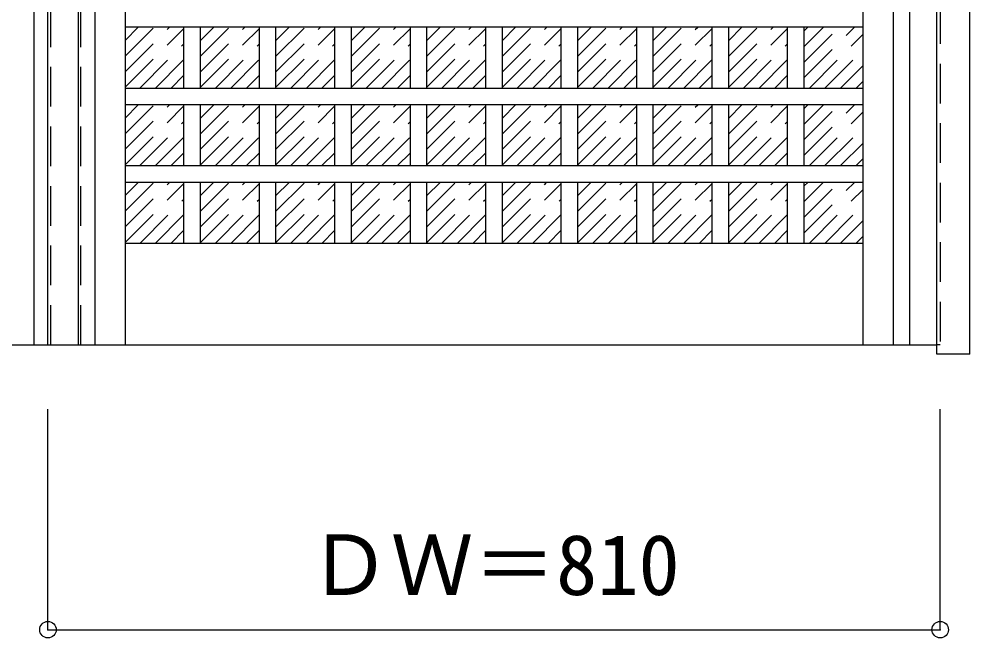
# Model space of a CAD drawing. Units: millimetres, scale not verified. Extents: x -6000 to 5700, y -4307 to 4175.
# Drawn here: x -1214 to -351, y 1160 to 1722 of the extents above; entities that cross this region are included whole.
import ezdxf
from ezdxf.enums import TextEntityAlignment as Align

# ---------------------------------------------------------------- set-up
doc = ezdxf.new("R2010")
doc.units = ezdxf.units.MM
doc.header["$LTSCALE"] = 30
doc.header["$PDMODE"] = 32
doc.header["$PDSIZE"] = 15
doc.linetypes.add('DASHED1', pattern=[1.8, 1.2, -0.6])
for name, color, linetype in [('0-2_扉', 4, 'DASHED1'), ('0-3_仕上げ', 3, 'Continuous'), ('0-4_枠', 3, 'Continuous'), ('0-B_寸法', 4, 'Continuous'), ('0-C_ハッチ', 4, 'DASHED1')]:
    doc.layers.add(name, color=color, linetype=linetype)
doc.styles.add('ＭＳ ゴシック', font='')
doc.styles.get('ＭＳ ゴシック').set_extended_font_data('MS Gothic')

msp = doc.modelspace()

# ---------------------------------------------------------------- linework, layer by layer
at = {"layer": '0-2_扉', "color": 3, "linetype": 'Continuous'}
for p, q in [((-1188, 1426.5), (-1188, 3409.5)), ((-1965, 1426.5), (-381, 1426.5))]:
    msp.add_line(p, q, dxfattribs=at)
at = {"layer": '0-2_扉'}
msp.add_line((-1158, 1426.5), (-1158, 3409.5), dxfattribs=at)
msp.add_lwpolyline([(-378, 3409.5), (-378, 1426.5), (-381, 1426.5)], dxfattribs=at)
at = {"layer": '0-3_仕上げ'}
for p, q in [((-1200.5, 1426.5), (-1200.5, 3409.5)), ((-1160.5, 3409.5), (-1160.5, 1426.5)), ((-1145.5, 3409.5), (-1145.5, 1426.5)), ((-420.5, 1426.5), (-420.5, 3409.5)), ((-405.5, 1426.5), (-405.5, 3409.5)), ((-448, 1714.5), (-1118, 1714.5)), ((-1064.5, 1659.1), (-1064.5, 1714.5)), ((-1049.5, 1659.1), (-1049.5, 1714.5)), ((-996, 1659.1), (-996, 1714.5)), ((-981, 1659.1), (-981, 1714.5)), ((-927.5, 1659.1), (-927.5, 1714.5)), ((-912.5, 1659.1), (-912.5, 1714.5)), ((-859, 1659.1), (-859, 1714.5)), ((-844, 1659.1), (-844, 1714.5)), ((-790.5, 1659.1), (-790.5, 1714.5)), ((-775.5, 1659.1), (-775.5, 1714.5)), ((-722, 1659.1), (-722, 1714.5)), ((-707, 1659.1), (-707, 1714.5)), ((-653.5, 1659.1), (-653.5, 1714.5)), ((-638.5, 1659.1), (-638.5, 1714.5)), ((-585, 1659.1), (-585, 1714.5)), ((-570, 1659.1), (-570, 1714.5)), ((-516.5, 1659.1), (-516.5, 1714.5)), ((-501.5, 1659.1), (-501.5, 1714.5)), ((-448, 1659.1), (-1118, 1659.1)), ((-448, 1644.1), (-1118, 1644.1)), ((-1064.5, 1588.7), (-1064.5, 1644.1)), ((-1049.5, 1588.7), (-1049.5, 1644.1)), ((-996, 1588.7), (-996, 1644.1)), ((-981, 1588.7), (-981, 1644.1)), ((-927.5, 1588.7), (-927.5, 1644.1)), ((-912.5, 1588.7), (-912.5, 1644.1)), ((-859, 1588.7), (-859, 1644.1)), ((-844, 1588.7), (-844, 1644.1)), ((-790.5, 1588.7), (-790.5, 1644.1)), ((-775.5, 1588.7), (-775.5, 1644.1)), ((-722, 1588.7), (-722, 1644.1)), ((-707, 1588.7), (-707, 1644.1)), ((-653.5, 1588.7), (-653.5, 1644.1)), ((-638.5, 1588.7), (-638.5, 1644.1)), ((-585, 1588.7), (-585, 1644.1)), ((-570, 1588.7), (-570, 1644.1)), ((-516.5, 1588.7), (-516.5, 1644.1)), ((-501.5, 1588.7), (-501.5, 1644.1)), ((-448, 1588.7), (-1118, 1588.7)), ((-448, 1573.7), (-1118, 1573.7)), ((-1064.5, 1518.5), (-1064.5, 1573.7)), ((-1049.5, 1518.5), (-1049.5, 1573.7)), ((-996, 1518.5), (-996, 1573.7)), ((-981, 1518.5), (-981, 1573.7)), ((-927.5, 1518.5), (-927.5, 1573.7)), ((-912.5, 1518.5), (-912.5, 1573.7)), ((-859, 1518.5), (-859, 1573.7)), ((-844, 1518.5), (-844, 1573.7)), ((-790.5, 1518.5), (-790.5, 1573.7)), ((-775.5, 1518.5), (-775.5, 1573.7)), ((-722, 1518.5), (-722, 1573.7)), ((-707, 1518.5), (-707, 1573.7)), ((-653.5, 1518.5), (-653.5, 1573.7)), ((-638.5, 1518.5), (-638.5, 1573.7)), ((-585, 1518.5), (-585, 1573.7)), ((-570, 1518.5), (-570, 1573.7)), ((-516.5, 1518.5), (-516.5, 1573.7)), ((-501.5, 1518.5), (-501.5, 1573.7))]:
    msp.add_line(p, q, dxfattribs=at)
at = {"layer": '0-3_仕上げ', "color": 7}
for p, q in [((-1118, 3409.5), (-1118, 1426.5)), ((-448, 1426.5), (-448, 3409.5)), ((-448, 1518.5), (-1118, 1518.5))]:
    msp.add_line(p, q, dxfattribs=at)
at = {"layer": '0-4_枠'}
for p, q in [((-381, 1427.04), (-381, 3453)), ((-351, 1418), (-351, 3453)), ((-381, 1426.7), (-381, 1427.04))]:
    msp.add_line(p, q, dxfattribs=at)
msp.add_lwpolyline([(-351, 1418), (-381, 1418), (-381, 1426.7)], dxfattribs=at)
at = {"layer": '0-B_寸法'}
for p, q in [((-1188, 1168), (-1188, 1368)), ((-378, 1168), (-378, 1368)), ((-1188, 1168), (-378, 1168))]:
    msp.add_line(p, q, dxfattribs=at)
at = {"layer": '0-B_寸法', "color": 7}
for p in [(-1188, 1168), (-378, 1168)]:
    msp.add_point(p, dxfattribs=at)
at = {"layer": '0-C_ハッチ'}
for p, q in [((-1185.5, 1426.5), (-1185.5, 3409.5)), ((-1118, 1674.19), (-1077.69, 1714.5)), ((-1118, 1688.33), (-1091.83, 1714.5)), ((-1118, 1702.48), (-1105.98, 1714.5)), ((-1118, 1660.05), (-1064.5, 1713.55)), ((-1049.5, 1674.19), (-1009.19, 1714.5)), ((-1049.5, 1688.33), (-1023.33, 1714.5)), ((-1049.5, 1702.48), (-1037.48, 1714.5)), ((-1049.5, 1660.05), (-996, 1713.55)), ((-981, 1674.19), (-940.69, 1714.5)), ((-981, 1688.33), (-954.83, 1714.5)), ((-981, 1702.48), (-968.98, 1714.5)), ((-981, 1660.05), (-927.5, 1713.55)), ((-912.5, 1674.19), (-872.19, 1714.5)), ((-912.5, 1688.33), (-886.33, 1714.5)), ((-912.5, 1702.48), (-900.48, 1714.5)), ((-912.5, 1660.05), (-859, 1713.55)), ((-844, 1674.19), (-803.69, 1714.5)), ((-844, 1688.33), (-817.83, 1714.5)), ((-844, 1702.48), (-831.98, 1714.5)), ((-844, 1660.05), (-790.5, 1713.55)), ((-775.5, 1674.19), (-735.19, 1714.5)), ((-775.5, 1688.33), (-749.33, 1714.5)), ((-775.5, 1702.48), (-763.48, 1714.5)), ((-775.5, 1660.05), (-722, 1713.55)), ((-707, 1674.19), (-666.69, 1714.5)), ((-707, 1688.33), (-680.83, 1714.5)), ((-707, 1702.48), (-694.98, 1714.5)), ((-707, 1660.05), (-653.5, 1713.55)), ((-638.5, 1674.19), (-598.19, 1714.5)), ((-638.5, 1688.33), (-612.33, 1714.5)), ((-638.5, 1702.48), (-626.48, 1714.5)), ((-638.5, 1660.05), (-585, 1713.55)), ((-570, 1674.19), (-529.69, 1714.5)), ((-570, 1688.33), (-543.83, 1714.5)), ((-570, 1702.48), (-557.98, 1714.5)), ((-570, 1660.05), (-516.5, 1713.55)), ((-501.5, 1668.82), (-455.82, 1714.5)), ((-501.5, 1682.96), (-469.96, 1714.5)), ((-501.5, 1697.1), (-484.1, 1714.5)), ((-501.5, 1711.24), (-498.24, 1714.5)), ((-497.08, 1659.1), (-448, 1708.18)), ((-1104.81, 1659.1), (-1064.5, 1699.41)), ((-1036.31, 1659.1), (-996, 1699.41)), ((-967.81, 1659.1), (-927.5, 1699.41)), ((-899.31, 1659.1), (-859, 1699.41)), ((-830.81, 1659.1), (-790.5, 1699.41)), ((-762.31, 1659.1), (-722, 1699.41)), ((-693.81, 1659.1), (-653.5, 1699.41)), ((-625.31, 1659.1), (-585, 1699.41)), ((-556.81, 1659.1), (-516.5, 1699.41)), ((-482.93, 1659.1), (-448, 1694.03)), ((-1090.67, 1659.1), (-1064.5, 1685.27)), ((-1022.17, 1659.1), (-996, 1685.27)), ((-953.67, 1659.1), (-927.5, 1685.27)), ((-885.17, 1659.1), (-859, 1685.27)), ((-816.67, 1659.1), (-790.5, 1685.27)), ((-748.17, 1659.1), (-722, 1685.27)), ((-679.67, 1659.1), (-653.5, 1685.27)), ((-611.17, 1659.1), (-585, 1685.27)), ((-542.67, 1659.1), (-516.5, 1685.27)), ((-468.79, 1659.1), (-448, 1679.89)), ((-1076.52, 1659.1), (-1064.5, 1671.12)), ((-1008.02, 1659.1), (-996, 1671.12)), ((-939.52, 1659.1), (-927.5, 1671.12)), ((-871.02, 1659.1), (-859, 1671.12)), ((-802.52, 1659.1), (-790.5, 1671.12)), ((-734.02, 1659.1), (-722, 1671.12)), ((-665.52, 1659.1), (-653.5, 1671.12)), ((-597.02, 1659.1), (-585, 1671.12)), ((-528.52, 1659.1), (-516.5, 1671.12)), ((-454.65, 1659.1), (-448, 1665.75)), ((-1118, 1603.79), (-1077.69, 1644.1)), ((-1118, 1617.93), (-1091.83, 1644.1)), ((-1118, 1632.08), (-1105.98, 1644.1)), ((-1118, 1589.65), (-1064.5, 1643.15)), ((-1049.5, 1603.79), (-1009.19, 1644.1)), ((-1049.5, 1617.93), (-1023.33, 1644.1)), ((-1049.5, 1632.08), (-1037.48, 1644.1)), ((-1049.5, 1589.65), (-996, 1643.15)), ((-981, 1603.79), (-940.69, 1644.1)), ((-981, 1617.93), (-954.83, 1644.1)), ((-981, 1632.08), (-968.98, 1644.1)), ((-981, 1589.65), (-927.5, 1643.15)), ((-912.5, 1603.79), (-872.19, 1644.1)), ((-912.5, 1617.93), (-886.33, 1644.1)), ((-912.5, 1632.08), (-900.48, 1644.1)), ((-912.5, 1589.65), (-859, 1643.15)), ((-844, 1603.79), (-803.69, 1644.1)), ((-844, 1617.93), (-817.83, 1644.1)), ((-844, 1632.08), (-831.98, 1644.1)), ((-844, 1589.65), (-790.5, 1643.15)), ((-775.5, 1603.79), (-735.19, 1644.1)), ((-775.5, 1617.93), (-749.33, 1644.1)), ((-775.5, 1632.08), (-763.48, 1644.1)), ((-775.5, 1589.65), (-722, 1643.15)), ((-707, 1603.79), (-666.69, 1644.1)), ((-707, 1617.93), (-680.83, 1644.1)), ((-707, 1632.08), (-694.98, 1644.1)), ((-707, 1589.65), (-653.5, 1643.15)), ((-638.5, 1603.79), (-598.19, 1644.1)), ((-638.5, 1617.93), (-612.33, 1644.1)), ((-638.5, 1632.08), (-626.48, 1644.1)), ((-638.5, 1589.65), (-585, 1643.15)), ((-570, 1603.79), (-529.69, 1644.1)), ((-570, 1617.93), (-543.83, 1644.1)), ((-570, 1632.08), (-557.98, 1644.1)), ((-570, 1589.65), (-516.5, 1643.15)), ((-501.5, 1598.42), (-455.82, 1644.1)), ((-501.5, 1612.56), (-469.96, 1644.1)), ((-501.5, 1626.7), (-484.1, 1644.1)), ((-501.5, 1640.84), (-498.24, 1644.1)), ((-497.08, 1588.7), (-448, 1637.78)), ((-1104.81, 1588.7), (-1064.5, 1629.01)), ((-1036.31, 1588.7), (-996, 1629.01)), ((-967.81, 1588.7), (-927.5, 1629.01)), ((-899.31, 1588.7), (-859, 1629.01)), ((-830.81, 1588.7), (-790.5, 1629.01)), ((-762.31, 1588.7), (-722, 1629.01)), ((-693.81, 1588.7), (-653.5, 1629.01)), ((-625.31, 1588.7), (-585, 1629.01)), ((-556.81, 1588.7), (-516.5, 1629.01)), ((-482.93, 1588.7), (-448, 1623.63)), ((-1090.67, 1588.7), (-1064.5, 1614.87)), ((-1022.17, 1588.7), (-996, 1614.87)), ((-953.67, 1588.7), (-927.5, 1614.87)), ((-885.17, 1588.7), (-859, 1614.87)), ((-816.67, 1588.7), (-790.5, 1614.87)), ((-748.17, 1588.7), (-722, 1614.87)), ((-679.67, 1588.7), (-653.5, 1614.87)), ((-611.17, 1588.7), (-585, 1614.87)), ((-542.67, 1588.7), (-516.5, 1614.87)), ((-468.79, 1588.7), (-448, 1609.49)), ((-1076.52, 1588.7), (-1064.5, 1600.72)), ((-1008.02, 1588.7), (-996, 1600.72)), ((-939.52, 1588.7), (-927.5, 1600.72)), ((-871.02, 1588.7), (-859, 1600.72)), ((-802.52, 1588.7), (-790.5, 1600.72)), ((-734.02, 1588.7), (-722, 1600.72)), ((-665.52, 1588.7), (-653.5, 1600.72)), ((-597.02, 1588.7), (-585, 1600.72)), ((-528.52, 1588.7), (-516.5, 1600.72)), ((-454.65, 1588.7), (-448, 1595.35)), ((-1118, 1533.49), (-1077.79, 1573.7)), ((-1118, 1547.63), (-1091.93, 1573.7)), ((-1118, 1561.78), (-1106.08, 1573.7)), ((-1118, 1519.35), (-1064.5, 1572.85)), ((-1049.5, 1533.49), (-1009.29, 1573.7)), ((-1049.5, 1547.63), (-1023.43, 1573.7)), ((-1049.5, 1561.78), (-1037.58, 1573.7)), ((-1049.5, 1519.35), (-996, 1572.85)), ((-981, 1533.49), (-940.79, 1573.7)), ((-981, 1547.63), (-954.93, 1573.7)), ((-981, 1561.78), (-969.08, 1573.7)), ((-981, 1519.35), (-927.5, 1572.85)), ((-912.5, 1533.49), (-872.29, 1573.7)), ((-912.5, 1547.63), (-886.43, 1573.7)), ((-912.5, 1561.78), (-900.58, 1573.7)), ((-912.5, 1519.35), (-859, 1572.85)), ((-844, 1533.49), (-803.79, 1573.7)), ((-844, 1547.63), (-817.93, 1573.7)), ((-844, 1561.78), (-832.08, 1573.7)), ((-844, 1519.35), (-790.5, 1572.85)), ((-775.5, 1533.49), (-735.29, 1573.7)), ((-775.5, 1547.63), (-749.43, 1573.7)), ((-775.5, 1561.78), (-763.58, 1573.7)), ((-775.5, 1519.35), (-722, 1572.85)), ((-707, 1533.49), (-666.79, 1573.7)), ((-707, 1547.63), (-680.93, 1573.7)), ((-707, 1561.78), (-695.08, 1573.7)), ((-707, 1519.35), (-653.5, 1572.85)), ((-638.5, 1533.49), (-598.29, 1573.7)), ((-638.5, 1547.63), (-612.43, 1573.7)), ((-638.5, 1561.78), (-626.58, 1573.7)), ((-638.5, 1519.35), (-585, 1572.85)), ((-570, 1533.49), (-529.79, 1573.7)), ((-570, 1547.63), (-543.93, 1573.7)), ((-570, 1561.78), (-558.08, 1573.7)), ((-570, 1519.35), (-516.5, 1572.85)), ((-501.5, 1528.12), (-455.92, 1573.7)), ((-501.5, 1542.26), (-470.06, 1573.7)), ((-501.5, 1556.4), (-484.2, 1573.7)), ((-501.5, 1570.54), (-498.34, 1573.7)), ((-496.98, 1518.5), (-448, 1567.48)), ((-1104.71, 1518.5), (-1064.5, 1558.71)), ((-1036.21, 1518.5), (-996, 1558.71)), ((-967.71, 1518.5), (-927.5, 1558.71)), ((-899.21, 1518.5), (-859, 1558.71)), ((-830.71, 1518.5), (-790.5, 1558.71)), ((-762.21, 1518.5), (-722, 1558.71)), ((-693.71, 1518.5), (-653.5, 1558.71)), ((-625.21, 1518.5), (-585, 1558.71)), ((-556.71, 1518.5), (-516.5, 1558.71)), ((-482.83, 1518.5), (-448, 1553.33)), ((-1090.57, 1518.5), (-1064.5, 1544.57)), ((-1022.07, 1518.5), (-996, 1544.57)), ((-953.57, 1518.5), (-927.5, 1544.57)), ((-885.07, 1518.5), (-859, 1544.57)), ((-816.57, 1518.5), (-790.5, 1544.57)), ((-748.07, 1518.5), (-722, 1544.57)), ((-679.57, 1518.5), (-653.5, 1544.57)), ((-611.07, 1518.5), (-585, 1544.57)), ((-542.57, 1518.5), (-516.5, 1544.57)), ((-468.69, 1518.5), (-448, 1539.19)), ((-1076.42, 1518.5), (-1064.5, 1530.42)), ((-1007.92, 1518.5), (-996, 1530.42)), ((-939.42, 1518.5), (-927.5, 1530.42)), ((-870.92, 1518.5), (-859, 1530.42)), ((-802.42, 1518.5), (-790.5, 1530.42)), ((-733.92, 1518.5), (-722, 1530.42)), ((-665.42, 1518.5), (-653.5, 1530.42)), ((-596.92, 1518.5), (-585, 1530.42)), ((-528.42, 1518.5), (-516.5, 1530.42)), ((-454.55, 1518.5), (-448, 1525.05))]:
    msp.add_line(p, q, dxfattribs=at)

# ---------------------------------------------------------------- texts
at = {"layer": '0-B_寸法', "color": 7, "style": 'ＭＳ ゴシック'}
msp.add_text('ＤＷ＝810', height=54.99, dxfattribs=at).set_placement((-951.75, 1183), align=Align.BOTTOM_LEFT)

doc.saveas('drawing.dxf')
